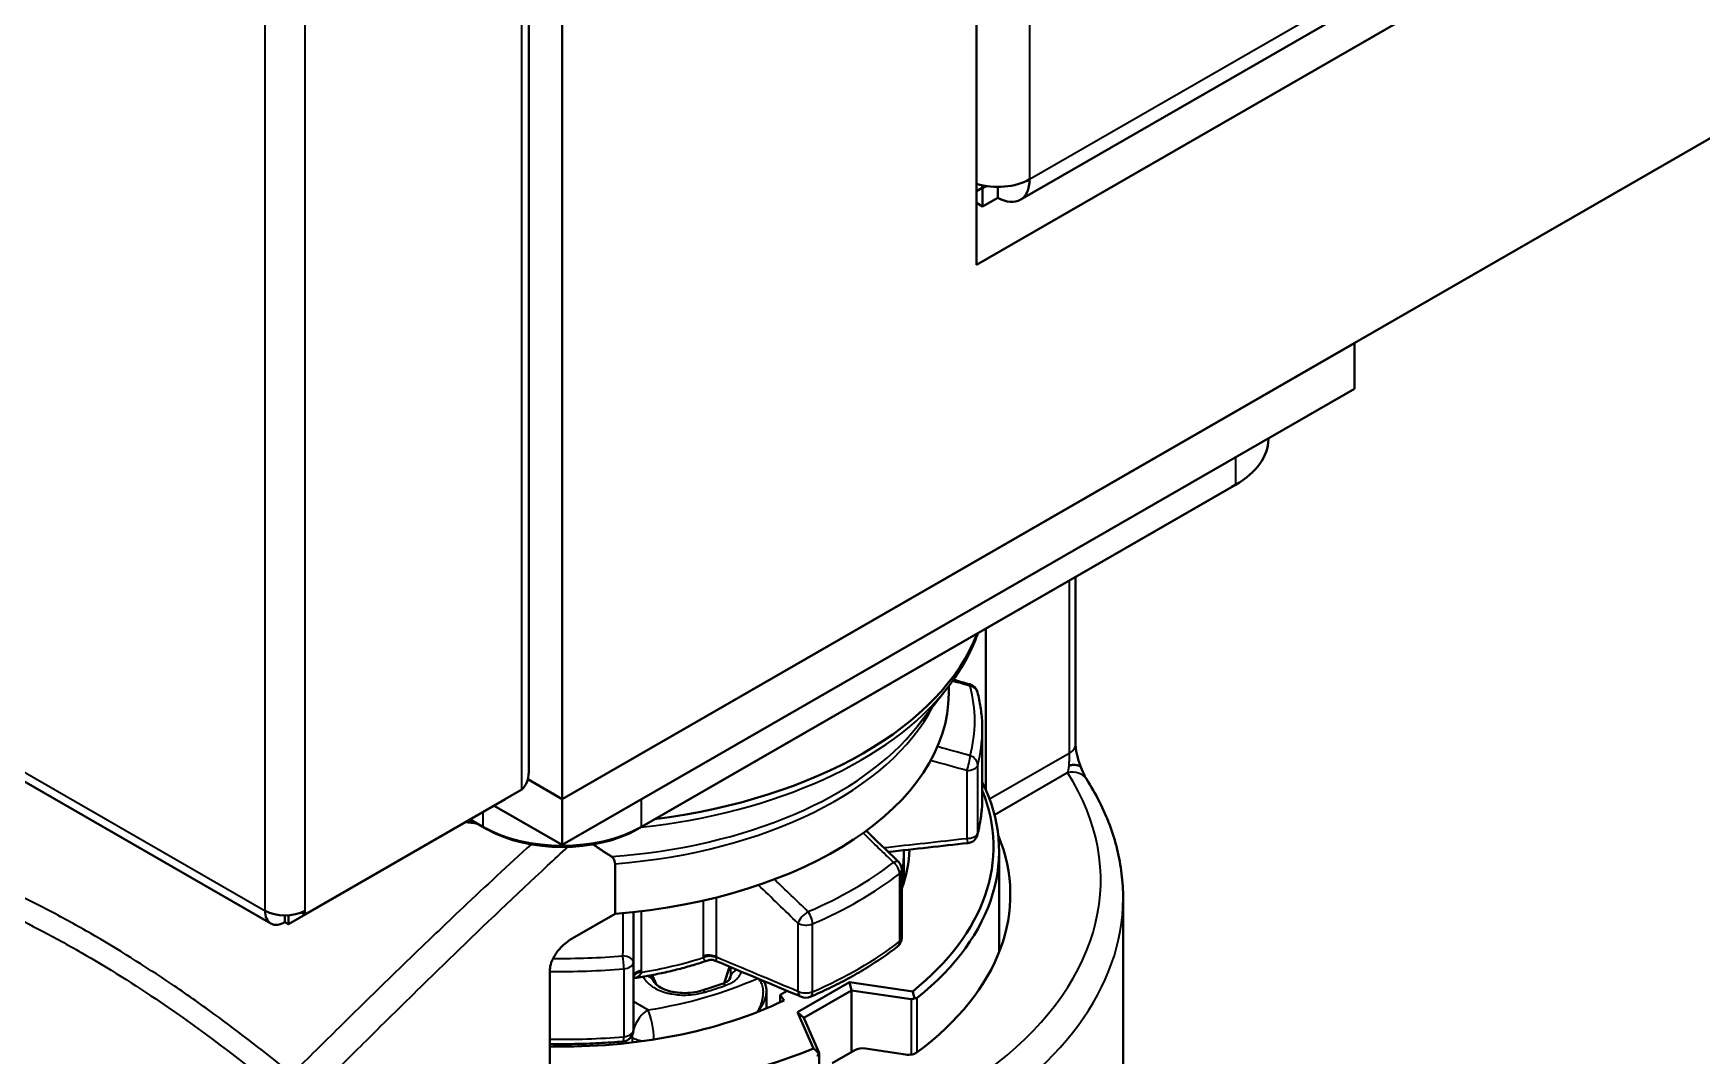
# Model space of a CAD drawing. Header units: millimetres. Extents: x 0 to 51860, y 0 to 5940.
# Drawn here: x 7660.9 to 7760.2, y 3996.5 to 4057.4 of the extents above; entities that cross this region are included whole.
import ezdxf

# ---------------------------------------------------------------- set-up
doc = ezdxf.new("R2010")
doc.units = ezdxf.units.MM
doc.header["$LTSCALE"] = 10
doc.layers.add('가시적인 것(ISO)', color=3, linetype='Continuous', lineweight=40)
doc.layers.add('가시적인 좁은 것(ISO)', color=3, linetype='Continuous', lineweight=35)

msp = doc.modelspace()

# ---------------------------------------------------------------- linework, layer by layer
at = {"layer": '가시적인 것(ISO)'}
for p, q in [((7717.027, 4043.5947), (7717.027, 4846.9)), ((7690.3784, 4013.3177), (7690.3784, 4840.6491)), ((7692.3726, 4839.5007), (7692.3726, 4011.7926)), ((7276.7049, 4233.7714), (7675.0417, 4004.3845)), ((8044.8417, 4232.3706), (7717.027, 4043.5947)), ((7719.6306, 4047.4586), (8041.1284, 4232.5969)), ((8069.4962, 4228.9636), (7692.3726, 4011.7926)), ((7717.357, 4048.1751), (7717.027, 4047.985)), ((7717.3903, 4048.1557), (7717.3569, 4048.175)), ((7717.357, 4048.3331), (7717.357, 4048.1751)), ((7717.6154, 4048.2853), (7717.3903, 4048.1557)), ((7717.3903, 4048.1557), (7717.3903, 4047.0657)), ((7717.3903, 4047.0657), (7718.2998, 4047.5894)), ((7718.2998, 4048.2339), (7718.2998, 4047.5894)), ((7717.027, 4047.2749), (7717.3903, 4047.0657)), ((7692.3726, 4011.7926), (7739.513, 4038.939)), ((7739.513, 4036.2138), (7739.513, 4038.939)), ((7692.3726, 4009.0674), (7739.513, 4036.2138)), ((7734.3946, 4033.2663), (7734.3946, 4033.2161)), ((7696.8509, 4010.0049), (7732.2062, 4030.3647)), ((7732.4419, 4030.5015), (7697.0866, 4010.1417)), ((7732.2235, 4030.3747), (7732.4601, 4030.512)), ((7722.9254, 4025.0202), (7722.9254, 4015.0514)), ((7717.578, 4012.363), (7717.578, 4021.9409)), ((7713.5069, 4016.1257), (7715.2759, 4018.386)), ((7715.3726, 4018.0861), (7715.3726, 4018.511)), ((7717.3726, 4011.8902), (7717.3726, 4015.931)), ((7690.3284, 4012.9698), (7692.3726, 4011.7926)), ((7692.3726, 4011.7926), (7690.3284, 4012.9698)), ((7676.0758, 4004.3497), (7688.9922, 4011.7878)), ((7689.9684, 4012.3543), (7677.0519, 4004.9162)), ((7688.9922, 4011.7878), (7688.9922, 4011.7922)), ((7692.3726, 4009.0674), (7692.3726, 4011.7926)), ((7688.3204, 4011.4009), (7692.3726, 4009.0674)), ((7686.8952, 4010.5802), (7687.8942, 4010.0049)), ((7687.6585, 4010.1417), (7686.8961, 4010.5807)), ((7695.5156, 4004.9655), (7695.5156, 4007.941)), ((7712.7059, 4008.6897), (7712.7059, 4006.8334)), ((7718.3726, 4002.6831), (7718.3726, 4008.6897)), ((7712.5817, 4003.5411), (7712.5817, 4007.582)), ((7725.7539, 3995.1771), (7725.7539, 4005.8794)), ((7675.8734, 4004.869), (7675.8734, 4004.4662)), ((7676.0758, 4004.8761), (7676.0758, 4004.3497)), ((7676.8311, 4005.0433), (7677.0519, 4004.9162)), ((7677.0519, 4004.9162), (7677.0519, 4005.1501)), ((7692.9736, 4003.5017), (7695.5156, 4004.9655)), ((7696.6059, 4005.0675), (7696.6059, 4002.0698)), ((7675.8734, 4004.4662), (7676.0758, 4004.3497)), ((7696.6059, 3998.0289), (7696.6059, 4002.0698)), ((7691.6431, 3991.2898), (7691.6431, 4001.6454)), ((7697.7907, 4000.9784), (7697.6394, 4001.3035)), ((7702.3351, 4001.8156), (7702.0138, 4000.8408)), ((7709.4771, 4000.8955), (7706.3807, 3999.1124)), ((7713.2295, 4000.348), (7709.4771, 4000.8955)), ((7709.4771, 4000.8955), (7709.5788, 4000.4101)), ((7704.5278, 3999.3373), (7704.5278, 4000.3586)), ((7705.7552, 4000.381), (7705.3362, 4000.1397)), ((7705.3362, 4000.1397), (7705.5826, 3999.8097)), ((7705.3362, 4000.1397), (7705.3362, 3999.6936)), ((7706.7504, 3998.7813), (7709.5788, 4000.4101)), ((7709.5788, 4000.4101), (7713.1476, 3999.8895)), ((7709.5788, 4000.4101), (7709.5788, 3996.7299)), ((7706.7504, 3998.7813), (7706.3807, 3999.1124)), ((7706.3807, 3999.1124), (7707.3314, 3996.9515)), ((7672.4244, 3998.4362), (7672.4244, 3998.4361)), ((7678.8293, 3997.938), (7678.8293, 3997.938)), ((7707.6545, 3996.7262), (7706.7504, 3998.7813)), ((7693.3558, 3997.0746), (7693.3558, 3997.2221)), ((7710.4192, 3996.9464), (7712.8077, 3996.5903)), ((7707.6647, 3993.5149), (7707.6647, 3996.6874)), ((7708.4341, 3996.0707), (7709.7807, 3996.8462))]:
    msp.add_line(p, q, dxfattribs=at)
for centre, start, end in [((7716.4431, 4017.985), 14.429824, 74.481874), ((7716.4431, 4009.8363), 276.336958, 345.570176), ((7711.915, 4007.582), 0, 45.915352), ((7711.915, 4003.5411), 307.818799, 0), ((7706.871, 4000.6364), 247.276689, 293.133537), ((7695.9392, 3998.0289), 274.877161, 0)]:
    msp.add_arc(centre, 0.6667, start, end, dxfattribs=at)
for centre, major_axis, ratio, start_param, end_param in [((7718.2998, 4049.7695), (-2.6667, 0), 0.5758617, 1.0732201, 2.3561945), ((7718.2998, 4049.7695), (1.3308, -2.3109), 0.5780931, 5.4997209, 7.0705172), ((7727.7279, 4033.2161), (6.6667, 0), 0.5758617, 5.4977871, 6.2831853), ((7727.7279, 4032.9436), (6.3333, 0), 0.5758617, 5.4977871, 5.5016397), ((7692.3726, 4024.8125), (25.3011, 0), 0.5758617, 4.9313106, 6.0642637), ((7692.3726, 4018.0861), (23, 0), 0.5758617, 4.8494706, 6.2831853), ((7716.4431, 4017.9849), (0.1784, 0.6424), 0.1851952, 6.283185, 6.2834164), ((7721.592, 4015.0514), (1.3334, 0), 0.5758617, 6.2831634, 6.2831853), ((7692.3734, 4008.9624), (25.6658, 0), 0.5758617, 0.3848845, 0.3848968), ((7692.3635, 4008.6876), (-26.0098, 0), 0.5758617, 3.5368208, 3.5368253), ((7692.3726, 4008.6897), (26, 0), 0.5758617, 5.6610021, 6.5614321), ((7692.3726, 4008.9622), (25.6667, 0), 0.5758617, 5.6610021, 6.5116027), ((7692.3726, 4024.6264), (25.3333, 0), 0.5758617, 4.483164, 4.5119999), ((7692.3726, 4024.6264), (-25.2672, 0), 0.5758617, 1.3431996, 1.3664427), ((7692.3726, 4012.8564), (-6.6667, 0), 0.5758617, 0.7853982, 2.3561945), ((7692.3726, 4012.5838), (6.3333, 0), 0.5758617, 3.9269908, 5.4977871), ((7692.3726, 4006.0954), (26.6667, 0), 0.5758617, 5.6271074, 6.5158801), ((7716.4431, 4009.8363), (0.0736, -0.6626), 0.077522, 6.2830011, 6.2831822), ((7692.3726, 4008.9622), (20.6667, 0), 0.5758617, 6.0723677, 6.2685332), ((7675.8734, 4005.8288), (-1.6667, 0), 0.5758617, 0.7853982, 2.3561945), ((7675.8734, 4005.8288), (-0.8317, -1.4443), 0.5780931, 5.4958534, 7.0666498), ((7697.1862, 4000.6972), (0.6045, 0.2812), 0.7896899, 6.2831335, 6.2831927), ((7704.1164, 4000.715), (0.2934, 0.1581), 0.6053913, 6.283035, 6.2832513), ((7700.8731, 3999.759), (-0.1901, 0.639), 0.3752305, 0.0000018, 0.0000214), ((7702.1198, 4000.1658), (-0.2238, 0.628), 0.4302637, 6.2831196, 6.2831964), ((7713.2295, 4000.348), (-0.0959, -0.4561), 0.6999485, 0.0436754, 0.6402189), ((7578.5691, 3958.4654), (103.0712, 97.6079), 0.9675863, 5.8103262, 5.8133737), ((7692.3726, 4008.9622), (-20.6667, 0), 0.5758617, 1.5354935, 2.2642476), ((7692.3726, 4008.9622), (-25.6667, 0), 0.5758617, 1.5423728, 2.1929795), ((7718.1891, 4038.8925), (99.9036, -100.9885), 0.2652309, 4.8691711, 4.8722166), ((7710.2521, 3996.5747), (0.6667, 0), 0.5758617, 1.3175267, 2.3561945), ((7707.3314, 3996.9515), (0.3273, -0.283), 0.2225695, 6.1248852, 6.7214287), ((7712.9747, 3996.962), (0.6667, 0), 0.5758617, 4.4591194, 5.6271074)]:
    msp.add_ellipse(centre, major_axis=major_axis, ratio=ratio, start_param=start_param, end_param=end_param, dxfattribs=at)
for points, knots in [([(7715.2759, 4018.386), (7715.5524, 4018.7393), (7715.8073, 4019.1009), (7716.2715, 4019.839), (7716.4807, 4020.2156), (7716.8367, 4020.9522), (7716.9869, 4021.3112), (7717.1157, 4021.6747)], [1.93276793, 1.93276793, 1.93276793, 1.93276793, 2.00877246, 2.00877246, 2.08477698, 2.08477698, 2.15492526, 2.15492526, 2.15492526, 2.15492526]), ([(7717.3726, 4015.931), (7717.3726, 4016.0798), (7717.3688, 4016.2286), (7717.3536, 4016.526), (7717.3422, 4016.6745), (7717.3118, 4016.9713), (7717.2928, 4017.1196), (7717.2474, 4017.4154), (7717.2209, 4017.5631), (7717.1604, 4017.8577), (7717.1264, 4018.0046), (7717.0887, 4018.1511)], [2.35619449, 2.35619449, 2.35619449, 2.35619449, 2.38561556, 2.38561556, 2.41503662, 2.41503662, 2.44445769, 2.44445769, 2.47387875, 2.47387875, 2.50329982, 2.50329982, 2.50329982, 2.50329982]), ([(7722.9254, 4015.0514), (7722.9254, 4015.0028), (7722.9279, 4014.9436), (7722.9399, 4014.8067), (7722.9503, 4014.7261), (7722.9808, 4014.5456), (7723.0026, 4014.4424), (7723.0574, 4014.2235), (7723.0922, 4014.1055), (7723.1675, 4013.88), (7723.2088, 4013.7705), (7723.2509, 4013.6695)], [0, 0, 0, 0, 0.03646256, 0.03646256, 0.07725819, 0.07725819, 0.12494206, 0.12494206, 0.17925362, 0.17925362, 0.23372728, 0.23372728, 0.23372728, 0.23372728]), ([(7722.5242, 4013.7983), (7722.6042, 4013.8115), (7722.6748, 4013.8192), (7722.7365, 4013.8231), (7722.7472, 4013.8238), (7722.7577, 4013.8244), (7722.7678, 4013.8248), (7722.8178, 4013.8271), (7722.873, 4013.8268), (7722.9205, 4013.8235), (7722.9385, 4013.8222), (7722.9559, 4013.8205), (7722.9728, 4013.8184), (7723.0092, 4013.8137), (7723.0393, 4013.8079), (7723.0696, 4013.7996), (7723.0708, 4013.7992), (7723.072, 4013.7989), (7723.0732, 4013.7986), (7723.0927, 4013.7931), (7723.1112, 4013.7866), (7723.1285, 4013.7792), (7723.149, 4013.7704), (7723.1632, 4013.7627), (7723.1786, 4013.7525), (7723.18, 4013.7516), (7723.1814, 4013.7506), (7723.1828, 4013.7497), (7723.1996, 4013.7381), (7723.2145, 4013.7248), (7723.2268, 4013.7096), (7723.2343, 4013.7003), (7723.239, 4013.6932), (7723.2439, 4013.6841), (7723.2449, 4013.6822), (7723.2459, 4013.6804), (7723.2468, 4013.6785), (7723.2492, 4013.6736), (7723.2514, 4013.6685), (7723.2533, 4013.6632)], [-0.0040184, -0.0040184, -0.0040184, -0.0040184, 0.3831999, 0.3831999, 0.3831999, 0.4502904, 0.4502904, 0.4502904, 0.7797858, 0.7797858, 0.7797858, 0.9045991, 0.9045991, 0.9045991, 1.1738041, 1.1738041, 1.1738041, 1.1845479, 1.1845479, 1.1845479, 1.3589078, 1.3589078, 1.3589078, 1.5651383, 1.5651383, 1.5651383, 1.5839787, 1.5839787, 1.5839787, 1.8132166, 1.8132166, 1.8132166, 1.9536562, 1.9536562, 1.9536562, 1.9817762, 1.9817762, 1.9817762, 2.0552138, 2.0552138, 2.0552138, 2.0552138]), ([(7690.3735, 4013.3173), (7690.3752, 4013.1529), (7690.3448, 4012.9886), (7690.2797, 4012.8311), (7690.2096, 4012.6613), (7690.1029, 4012.4998), (7689.9684, 4012.3543)], [0.78539816, 0.78539816, 0.78539816, 0.78539816, 1.16317827, 1.16317827, 1.16317827, 1.57079633, 1.57079633, 1.57079633, 1.57079633]), ([(7723.2533, 4013.6632), (7723.3042, 4013.5244), (7723.358, 4013.3961), (7723.4596, 4013.1789), (7723.5094, 4013.0867), (7723.5541, 4013.0132), (7723.5601, 4013.0036), (7723.5657, 4012.9948)], [0, 0, 0, 0, 0.07303006, 0.07303006, 0.14651886, 0.14651886, 0.15868962, 0.15868962, 0.15868962, 0.15868962]), ([(7723.5657, 4012.9948), (7723.8504, 4012.5491), (7724.1091, 4012.0956), (7724.5722, 4011.175), (7724.7767, 4010.7079), (7725.1291, 4009.7627), (7725.277, 4009.2846), (7725.5146, 4008.3207), (7725.6042, 4007.8349), (7725.7239, 4006.8592), (7725.7539, 4006.3693), (7725.7539, 4005.8794)], [3.57450387, 3.57450387, 3.57450387, 3.57450387, 3.64500126, 3.64500126, 3.71549865, 3.71549865, 3.78599604, 3.78599604, 3.85649343, 3.85649343, 3.92699082, 3.92699082, 3.92699082, 3.92699082]), ([(7717.0887, 4009.6701), (7717.1264, 4009.8166), (7717.1604, 4009.9635), (7717.2209, 4010.2581), (7717.2474, 4010.4058), (7717.2928, 4010.7017), (7717.3118, 4010.8499), (7717.3422, 4011.1467), (7717.3536, 4011.2953), (7717.3688, 4011.5926), (7717.3726, 4011.7414), (7717.3726, 4011.8902)], [2.20908916, 2.20908916, 2.20908916, 2.20908916, 2.23851023, 2.23851023, 2.26793129, 2.26793129, 2.29735236, 2.29735236, 2.32677342, 2.32677342, 2.35619449, 2.35619449, 2.35619449, 2.35619449]), ([(7695.5156, 4007.941), (7695.5156, 4008.0558), (7695.4824, 4008.169), (7695.401, 4008.292), (7695.3559, 4008.3357), (7695.3043, 4008.3686)], [-0.75651475, -0.75651475, -0.75651475, -0.75651475, -0.69332259, -0.69332259, -0.64962716, -0.64962716, -0.64962716, -0.64962716]), ([(7692.9736, 4003.5017), (7692.7876, 4003.3946), (7692.5668, 4003.2295), (7692.2462, 4002.9194), (7692.0837, 4002.7285), (7691.8704, 4002.4032), (7691.7745, 4002.2174), (7691.6734, 4001.9235), (7691.6431, 4001.7658), (7691.6431, 4001.6454)], [1.10510453, 1.10510453, 1.10510453, 1.10510453, 1.22347971, 1.22347971, 1.32052392, 1.32052392, 1.39909544, 1.39909544, 1.46536907, 1.46536907, 1.46536907, 1.46536907]), ([(7707.1329, 4000.0234), (7707.5253, 4000.191), (7707.9094, 4000.3654), (7708.66, 4000.7274), (7709.0264, 4000.9149), (7709.7402, 4001.3025), (7710.0877, 4001.5025), (7710.7624, 4001.9146), (7711.0897, 4002.1267), (7711.7229, 4002.5622), (7712.0289, 4002.7856), (7712.3238, 4003.0145)], [1.423691, 1.423691, 1.423691, 1.423691, 1.48253313, 1.48253313, 1.54137526, 1.54137526, 1.60021739, 1.60021739, 1.65905952, 1.65905952, 1.71790165, 1.71790165, 1.71790165, 1.71790165]), ([(7696.6059, 4001.1297), (7696.8951, 4001.1727), (7697.1824, 4001.22), (7697.7778, 4001.328), (7698.0855, 4001.3894), (7698.6946, 4001.5225), (7698.996, 4001.5941), (7699.5916, 4001.7472), (7699.8857, 4001.8288), (7700.4658, 4002.0016), (7700.7518, 4002.0929), (7701.0332, 4002.1889)], [1.03769028, 1.03769028, 1.03769028, 1.03769028, 1.09046457, 1.09046457, 1.14793092, 1.14793092, 1.20539726, 1.20539726, 1.26286361, 1.26286361, 1.32032995, 1.32032995, 1.32032995, 1.32032995]), ([(7701.4835, 4002.1736), (7701.4188, 4002.2008), (7701.3472, 4002.2176), (7701.2036, 4002.2261), (7701.1299, 4002.2177), (7701.0518, 4002.195), (7701.0425, 4002.1921), (7701.0333, 4002.1889)], [0, 0, 0, 0, 0.034407166, 0.034407166, 0.068884621, 0.068884621, 0.073593933, 0.073593933, 0.073593933, 0.073593933]), ([(7697.7907, 4000.9784), (7697.826, 4000.9024), (7697.9023, 4000.7991), (7698.1427, 4000.6133), (7698.2896, 4000.529), (7698.6081, 4000.4013), (7698.7758, 4000.3519), (7699.133, 4000.2809), (7699.3271, 4000.259), (7699.7228, 4000.2461), (7699.9291, 4000.2562), (7700.3205, 4000.3063), (7700.51, 4000.3465), (7700.683, 4000.398)], [0, 0, 0, 0, 0.12571969, 0.12571969, 0.22683547, 0.22683547, 0.31231679, 0.31231679, 0.39964566, 0.39964566, 0.49073424, 0.49073424, 0.5811454, 0.5811454, 0.5811454, 0.5811454]), ([(7701.896, 4000.7938), (7702.0047, 4000.8326), (7702.1011, 4000.8791), (7702.2433, 4000.9678), (7702.2938, 4001.0113), (7702.3523, 4001.0751), (7702.3644, 4001.0972), (7702.3703, 4001.1103), (7702.371, 4001.1124), (7702.3715, 4001.1139)], [0, 0, 0, 0, 0.06195668, 0.06195668, 0.1195836, 0.1195836, 0.17266686, 0.17266686, 0.18597232, 0.18597232, 0.18597232, 0.18597232]), ([(7704.4098, 4000.8731), (7704.4577, 4000.7843), (7704.49, 4000.6859), (7704.5217, 4000.5111), (7704.5278, 4000.435), (7704.5278, 4000.3586)], [0, 0, 0, 0, 0.049996123, 0.049996123, 0.086512011, 0.086512011, 0.086512011, 0.086512011]), ([(7701.896, 4000.7938), (7701.817, 4000.7657), (7701.7377, 4000.7379), (7701.5782, 4000.683), (7701.498, 4000.6559), (7701.337, 4000.6024), (7701.2561, 4000.576), (7701.0936, 4000.5239), (7701.012, 4000.4982), (7700.848, 4000.4476), (7700.7657, 4000.4226), (7700.683, 4000.398)], [4.94356028, 4.94356028, 4.94356028, 4.94356028, 4.959038307, 4.959038307, 4.974516335, 4.974516335, 4.989994363, 4.989994363, 5.005472391, 5.005472391, 5.020950418, 5.020950418, 5.020950418, 5.020950418]), ([(7713.3433, 3999.9422), (7713.3621, 3999.937), (7713.3809, 3999.9338), (7713.4184, 3999.9324), (7713.437, 3999.9345), (7713.4712, 3999.9447), (7713.4869, 3999.9528), (7713.5004, 3999.9637)], [-0.123154452, -0.123154452, -0.123154452, -0.123154452, -0.113327898, -0.113327898, -0.10289833, -0.10289833, -0.092468761, -0.092468761, -0.092468761, -0.092468761]), ([(7691.6431, 3997.2171), (7691.6439, 3997.2171), (7691.6447, 3997.2171), (7692.1301, 3997.2088), (7692.6151, 3997.2088), (7693.5843, 3997.2253), (7694.0685, 3997.2417), (7695.0344, 3997.2909), (7695.5162, 3997.3237), (7695.9959, 3997.3646)], [0.75588264, 0.75588264, 0.75588264, 0.75588264, 0.7559771, 0.7559771, 0.81481923, 0.81481923, 0.87366136, 0.87366136, 0.93250349, 0.93250349, 0.93250349, 0.93250349]), ([(7707.6447, 3996.6605), (7707.6379, 3996.6406), (7707.6291, 3996.6216), (7707.6069, 3996.5858), (7707.5933, 3996.5693), (7707.562, 3996.5418), (7707.5445, 3996.5308), (7707.5256, 3996.523)], [0.243605386, 0.243605386, 0.243605386, 0.243605386, 0.25343194, 0.25343194, 0.263861508, 0.263861508, 0.274291077, 0.274291077, 0.274291077, 0.274291077])]:
    msp.add_open_spline(points, degree=3, knots=knots, dxfattribs=at)
for points in [[(7715.6555, 4018.8954), (7715.9775, 4018.8061), (7716.2995, 4018.7167), (7716.6214, 4018.6273)], [(7688.9922, 4011.7878), (7688.9939, 4011.7902), (7688.9955, 4011.7925), (7688.9971, 4011.7949)], [(7710.468, 4009.9106), (7711.1051, 4009.2943), (7711.742, 4008.6776), (7712.3788, 4008.0608)], [(7716.5167, 4009.1737), (7714.9353, 4008.998), (7713.3539, 4008.8227), (7711.7724, 4008.6481)], [(7711.4782, 4008.6156), (7711.478, 4008.6156), (7711.4778, 4008.6156), (7711.4776, 4008.6156)], [(7712.7059, 4008.6897), (7712.7059, 4008.7102), (7712.7058, 4008.7307), (7712.7056, 4008.7512)], [(7683.0921, 4002.1023), (7683.0921, 4002.1023), (7683.0921, 4002.1023), (7683.0921, 4002.1023)], [(7701.0332, 4002.1889), (7701.0332, 4002.1889), (7701.0333, 4002.1889), (7701.0333, 4002.1889)], [(7706.6135, 4000.0215), (7704.9037, 4000.7375), (7703.1938, 4001.4544), (7701.4835, 4002.1736)], [(7704.3553, 4000.9678), (7704.374, 4000.9376), (7704.3921, 4000.906), (7704.4098, 4000.8732)], [(7704.5278, 4000.3586), (7704.5278, 4000.3586), (7704.5278, 4000.3586), (7704.5278, 4000.3586)]]:
    msp.add_open_spline(points, degree=3, dxfattribs=at)
msp.add_rational_spline([(7695.3043, 4008.3686), (7694.7769, 4008.7046), (7694.2277, 4009.0967)], [1.05610756276, 1.04462213407, 1.03219206026], degree=2, dxfattribs=at)
at = {"layer": '가시적인 좁은 것(ISO)'}
for p, q in [((7720.1854, 4848.7188), (7720.1854, 4048.6837)), ((7674.6949, 4005.1501), (7674.6949, 4845.5886)), ((7677.0519, 4845.5886), (7677.0519, 4005.1501)), ((7689.9684, 4012.3543), (7689.9684, 4840.8852)), ((7276.3581, 4234.5371), (7674.6949, 4005.1501)), ((7720.1854, 4048.6837), (8041.6833, 4233.822)), ((7732.4419, 4032.1419), (7732.4419, 4030.5015)), ((7732.4419, 4030.5015), (7732.2062, 4030.3647)), ((7722.5348, 4024.7953), (7722.5348, 4014.5085)), ((7717.1025, 4009.78), (7717.1025, 4013.8209)), ((7722.5348, 4014.5085), (7717.8099, 4011.7876)), ((7716.4431, 4013.4932), (7716.4431, 4009.4524)), ((7718.0967, 4010.8648), (7722.442, 4013.3671)), ((7697.0866, 4010.1417), (7697.0866, 4011.7821)), ((7687.6585, 4011.0197), (7687.6585, 4010.1417)), ((7687.8942, 4010.0049), (7687.6585, 4010.1417)), ((7696.8509, 4010.0049), (7697.0866, 4010.1417)), ((7712.4504, 4007.3532), (7712.4504, 4003.3124)), ((7687.6551, 4006.4524), (7687.6551, 4006.452)), ((7701.5529, 4002.3979), (7701.5529, 4005.9421)), ((7697.0901, 4001.5872), (7697.0901, 4005.1228)), ((7700.7571, 4005.7527), (7700.7571, 4002.4619)), ((7695.9714, 4003.853), (7695.9731, 4003.8494)), ((7706.3996, 4004.4058), (7706.3996, 4000.365)), ((7707.2682, 4000.3281), (7707.2682, 4004.369)), ((7683.988, 4002.9665), (7683.988, 4002.9665)), ((7696.0369, 4001.69), (7696.0369, 3997.6491)), ((7698.0263, 4000.7033), (7697.7383, 4001.3223)), ((7702.0431, 4000.8542), (7702.357, 4001.8064)), ((7702.3861, 4001.7942), (7702.3922, 4001.2528)), ((7713.1476, 3999.8895), (7713.1476, 3996.5912)), ((7713.5004, 3996.7259), (7713.5004, 3999.9637)), ((7697.4752, 3999.2404), (7696.6059, 3999.741)), ((7693.5511, 3997.0805), (7693.5511, 3997.2271)), ((7696.4793, 3997.638), (7696.5324, 3997.6074)), ((7696.5324, 3997.6074), (7696.5324, 3997.3047))]:
    msp.add_line(p, q, dxfattribs=at)
for centre, major_axis, ratio, start_param, end_param in [((7084.7302, 2887.4417), (2061.4843, -274.3413), 0.5950854, 1.3392743, 1.3398126), ((7692.3726, 4024.3302), (-25.122, 0), 0.5758617, 1.7578026, 2.7181661), ((7716.4431, 4017.985), (0.1784, 0.6424), 0.1851952, 5.7425974, 6.2831863), ((7716.4431, 4017.985), (0.6456, 0.1661), 0.8087172, 0, 1.034896), ((7692.3726, 4016.4465), (24.5498, 0), 0.5758617, 6.13608, 6.4302906), ((7692.3726, 4021.0616), (23, 0), 0.5758617, 4.8494706, 5.9950821), ((7692.3726, 4021.6108), (23.1816, 0), 0.5758617, 4.8391975, 5.8597588), ((7692.3726, 4015.931), (25, 0), 0.5758617, 6.13608, 6.2831853), ((7059.6609, 2024.7133), (-2032.4925, -740.0297), 0.9506345, 4.0687419, 4.0696957), ((7721.592, 4015.0514), (1.3333, 0), 0.5758617, 5.4977871, 6.2831634), ((6925.226, 2110.0853), (2458.9651, 0), 0.8175471, 1.2431998, 1.2441203), ((7716.4431, 4013.8771), (0.1784, 0.6424), 0.1851952, 4.1241847, 5.6473639), ((7716.4431, 4013.8771), (0.6667, 0), 0.5758617, 4.7123891, 6.13608), ((7716.4431, 4013.8771), (0.6456, -0.1661), 0.8087172, 0.2051641, 1.4452243), ((7692.2406, 4006.9695), (32.18, 0), 0.5758617, 4.6730736, 6.6356723), ((7722.442, 4012.277), (1.1237, 0.7178), 0.7672819, 0, 1.1150799), ((7692.3726, 4011.8902), (25, 0), 0.5758617, 6.13608, 6.2831853), ((7745.0907, 3019.8218), (1298.255, -1624.6179), 0.3074511, 1.9618057, 1.9631049), ((7019.4568, 8200.5049), (-5173.5387, 0), 0.8175471, 1.7049657, 1.7059286), ((7716.4431, 4009.8363), (0.6667, 0), 0.5758617, 4.712389, 6.13608), ((7716.4431, 4009.8363), (0.0736, -0.6626), 0.077522, 5.3217484, 6.2830007), ((7716.4431, 4009.8363), (0.6456, -0.1661), 0.8087172, 0, 0.2051641), ((7692.3726, 4018.4855), (17.2859, 0), 0.5758617, 4.5748555, 4.5749058), ((7692.3726, 4018.5003), (-17.1777, 0), 0.5758617, 1.4369923, 1.437043), ((7692.3726, 4016.4465), (-24.5498, 0), 0.5758617, 2.2090892, 2.5032998), ((7711.915, 4007.582), (0.4638, 0.4789), 0.3621878, 0, 0.8541798), ((7711.915, 4007.582), (-0.4088, 0.5266), 0.6565836, 3.8436954, 5.0837555), ((7692.3726, 4008.6897), (20.3333, 0), 0.5758617, 6.1725907, 6.2831853), ((6742.6371, 2402.1739), (-613.3402, 2074.2429), 0.7857002, 5.3363044, 5.337679), ((7692.3726, 4015.931), (25, 0), 0.5758617, 5.3506818, 5.6448925), ((7711.915, 4007.582), (0.6667, 0), 0.5758617, 5.6448925, 6.2831853), ((7692.2406, 4005.8794), (33.5133, 0), 0.5758617, 4.6730736, 6.2831853), ((7146.9246, 2423.1781), (1227.1028, -2130.8985), 0.5780931, 2.0305317, 2.0319564), ((8374.5713, 2844.5075), (412.4027, -2038.3583), 0.2643861, 4.0542474, 4.0557609), ((7706.871, 4004.6773), (-0.4638, -0.4789), 0.3621878, 4.0910061, 5.6141852), ((7706.871, 4004.6773), (-0.2619, 0.6131), 0.4871152, 3.9923948, 5.2324549), ((7695.6097, 4004.0854), (0.6044, 0.2812), 0.7896899, 0.6164666, 0.6217645), ((7706.871, 4004.6773), (0.6667, 0), 0.5758617, 3.9269909, 5.3506818), ((7692.3726, 4011.8902), (-25, 0), 0.5758617, 2.2090892, 2.5032998), ((7711.915, 4003.5411), (0.4088, -0.5266), 0.6565836, 0, 0.7021027), ((7711.915, 4003.5411), (0.6667, 0), 0.5758617, 5.6448925, 6.2831853), ((7683.6581, 4002.0234), (0.6627, -0.0727), 0.6123388, 1.9983298, 1.9984005), ((7683.6636, 4002.1265), (0.6666, 0), 0.5758617, 1.8144038, 1.8144677), ((7692.3726, 4016.4465), (-24.5498, 0), 0.5758617, 1.5486331, 1.7179017), ((7695.9392, 4002.0698), (0.6667, 0), 0.5889212, 0.0000012, 1.5231795), ((7695.9392, 4002.0698), (-0.0567, 0.6643), 0.1198322, 4.0936095, 5.3336696), ((7695.9392, 4002.0698), (0.6667, 0), 0.5758617, 4.8594943, 6.2831849), ((7692.3726, 4011.0273), (-17.2333, 0), 0.5758617, 1.8477249, 2.0792659), ((7701.0815, 4002.1265), (0.6667, 0), 0.5758617, 1.432155, 2.0789119), ((7701.9353, 4002.8399), (-0.9692, -0.938), 0.7141412, 5.678362, 5.7735886), ((7701.087, 4002.0234), (0.6627, 0.0727), 0.6123427, 0.7318386, 2.0142584), ((7701.0815, 4002.1265), (0.6667, 0), 0.5758617, 0.7853982, 1.432155), ((7702.1404, 4002.4649), (-0.565, -0.238), 0.7168071, 5.8949514, 6.0019529), ((7213.2403, 8478.1017), (-2583.4211, 4486.1832), 0.5780931, 2.4919241, 2.4932602), ((7692.3726, 4015.931), (25, 0), 0.5758617, 4.6832073, 4.8594943), ((7697.2665, 4001.1121), (-0.6623, 0.0759), 0.5509814, 5.0536334, 6.2498097), ((7697.2726, 4001.2179), (-0.6667, 0), 0.5758617, 5.6364285, 6.2831853), ((7697.2726, 4001.2179), (0.6667, 0), 0.5758617, 1.8480789, 2.4948358), ((7695.7927, 4001.3747), (1.2094, 0.5971), 0.7863919, 5.8177407, 5.9129673), ((7697.1862, 4000.6972), (0.6044, 0.2812), 0.7896899, 0, 0.9687747), ((7692.3726, 4009.7798), (-19, 0), 0.5758617, 1.8426954, 2.2285994), ((7722.0139, 4511.4857), (-147.7511, -738.5111), 0.1445144, 0.8369765, 0.837375), ((7703.0391, 4001.1234), (-0.6666, -0.0076), 0.8175296, 5.0933744, 6.0295316), ((7704.0156, 4000.0021), (0.3741, -1.3339), 0.3677087, 2.2478351, 2.4157088), ((7704.1164, 4000.715), (0.2934, 0.1581), 0.6053913, 0.000064, 1.102152), ((7700.8731, 3999.759), (-0.1901, 0.639), 0.3752305, 5.6128409, 6.2831853), ((7692.3726, 4009.7798), (18.5209, 0), 0.5758617, 5.1892257, 5.2666158), ((7702.1198, 4000.1658), (-0.2238, 0.628), 0.4302637, 5.5913777, 6.2831086), ((7706.871, 4000.6364), (0.6667, 0), 0.5758617, 3.9269908, 5.3506818), ((7706.871, 4000.6364), (-0.2575, -0.6149), 0.650353, 5.4183058, 6.2831853), ((7706.871, 4000.6364), (0.2619, -0.6131), 0.4871152, 0, 0.8508021), ((7697.4752, 3998.1503), (0.6654, 1.1554), 0.5780931, 0.7834645, 1.9568431), ((7697.4752, 3998.1503), (-0.2114, 1.3165), 0.2195615, 4.1467744, 5.6517983), ((7695.9392, 3998.0289), (0.6667, 0), 0.5758617, 4.8594943, 6.2831853), ((7692.3726, 4011.8902), (-25, 0), 0.5758617, 1.5416146, 1.7179017), ((7695.9392, 3998.0289), (0.0567, -0.6643), 0.1198322, 0, 0.9520168), ((7697.4752, 3998.1503), (0.6654, 1.1554), 0.5780931, 2.2381368, 2.3542608), ((7697.4752, 3998.1503), (-1.3333, 0), 0.5758617, 0.7853982, 1.3892312)]:
    msp.add_ellipse(centre, major_axis=major_axis, ratio=ratio, start_param=start_param, end_param=end_param, dxfattribs=at)
for points, knots in [([(7722.5242, 4013.7983), (7722.5211, 4013.7739), (7722.5179, 4013.7498), (7722.5146, 4013.726), (7722.5099, 4013.6933), (7722.505, 4013.6612), (7722.4996, 4013.6297), (7722.4955, 4013.6057), (7722.4913, 4013.582), (7722.4868, 4013.5587), (7722.4845, 4013.5468), (7722.4821, 4013.5351), (7722.4797, 4013.5235), (7722.4684, 4013.4685), (7722.4559, 4013.4166), (7722.4427, 4013.3693), (7722.4424, 4013.3685), (7722.4422, 4013.3678), (7722.442, 4013.3671)], [19.7151005, 19.7151005, 19.7151005, 19.7151005, 19.9992613, 19.9992613, 19.9992613, 20.3909381, 20.3909381, 20.3909381, 20.6900675, 20.6900675, 20.6900675, 20.8426695, 20.8426695, 20.8426695, 21.5654684, 21.5654684, 21.5654684, 21.5766254, 21.5766254, 21.5766254, 21.5766254]), ([(7722.5304, 4013.9615), (7722.5304, 4013.96), (7722.5303, 4013.9585), (7722.5294, 4013.9233), (7722.5282, 4013.8896), (7722.526, 4013.8367), (7722.5251, 4013.8174), (7722.5242, 4013.7983)], [4.3272065, 4.3272065, 4.3272065, 4.3272065, 4.34481699, 4.34481699, 4.74297014, 4.74297014, 4.97355276, 4.97355276, 4.97355276, 4.97355276]), ([(7722.5348, 4014.5085), (7722.5348, 4014.4852), (7722.5348, 4014.4603), (7722.5348, 4014.4341), (7722.5348, 4014.4212), (7722.5348, 4014.408), (7722.5348, 4014.3945), (7722.5348, 4014.39), (7722.5348, 4014.3854), (7722.5348, 4014.3808), (7722.5348, 4014.3711), (7722.5348, 4014.3614), (7722.5348, 4014.3515), (7722.5347, 4014.3057), (7722.5346, 4014.2578), (7722.5343, 4014.2079), (7722.5341, 4014.1861), (7722.5339, 4014.1639), (7722.5337, 4014.1415), (7722.5334, 4014.1138), (7722.533, 4014.0859), (7722.5325, 4014.0578), (7722.532, 4014.0258), (7722.5313, 4013.9937), (7722.5304, 4013.9615)], [4.9735528, 4.9735528, 4.9735528, 4.9735528, 5.357519, 5.357519, 5.357519, 5.5462099, 5.5462099, 5.5462099, 5.6098384, 5.6098384, 5.6098384, 5.7425785, 5.7425785, 5.7425785, 6.3586695, 6.3586695, 6.3586695, 6.6278955, 6.6278955, 6.6278955, 6.9607067, 6.9607067, 6.9607067, 7.3411253, 7.3411253, 7.3411253, 7.3411253]), ([(7664.324, 4003.787), (7663.5224, 4004.2486), (7662.718, 4004.6917), (7660.6458, 4005.7822), (7659.3746, 4006.4023), (7656.4946, 4007.7052), (7654.8845, 4008.3611), (7652.8404, 4009.12), (7652.4065, 4009.2767), (7651.9724, 4009.4293), (7651.972, 4009.4295), (7651.9717, 4009.4296)], [35.7815344, 35.7815344, 35.7815344, 35.7815344, 40.8188268, 40.8188268, 48.7208057, 48.7208057, 58.6796277, 58.6796277, 61.3639719, 61.3639719, 61.3662363, 61.3662363, 61.3662363, 61.3662363]), ([(7690.5205, 4009.0961), (7689.1611, 4007.8614), (7687.8114, 4006.6057), (7686.4703, 4005.3369), (7685.9327, 4004.8283), (7685.397, 4004.3172), (7684.8618, 4003.805), (7683.6915, 4002.6851), (7682.5259, 4001.5569), (7681.3635, 4000.4231), (7680.7824, 3999.8562), (7680.2021, 3999.2879), (7679.6224, 3998.7184), (7678.695, 3997.8072), (7677.7694, 3996.8929), (7676.8453, 3995.9763), (7676.6602, 3995.7928), (7676.4752, 3995.6092), (7676.2902, 3995.4255)], [10.9079997, 10.9079997, 10.9079997, 10.9079997, 19.7838669, 19.7838669, 19.7838669, 23.3418603, 23.3418603, 23.3418603, 31.1224804, 31.1224804, 31.1224804, 35.0127905, 35.0127905, 35.0127905, 41.2372866, 41.2372866, 41.2372866, 42.4837321, 42.4837321, 42.4837321, 42.4837321]), ([(7677.4162, 3994.1354), (7677.6, 3994.3193), (7677.7839, 3994.5032), (7678.8863, 3995.6049), (7679.8057, 3996.5204), (7681.3015, 3998.0034), (7681.8772, 3998.5726), (7683.606, 4000.2759), (7684.7606, 4001.4059), (7687.77, 4004.3223), (7689.6313, 4006.0989), (7691.9073, 4008.2041), (7692.3103, 4008.5743), (7692.7139, 4008.942)], [6.5126943, 6.5126943, 6.5126943, 6.5126943, 7.7591398, 7.7591398, 13.9836359, 13.9836359, 17.873946, 17.873946, 25.6545661, 25.6545661, 38.1035583, 38.1035583, 40.7772092, 40.7772092, 40.7772092, 40.7772092]), ([(7651.5082, 4008.2102), (7653.5407, 4007.5075), (7655.573, 4006.7137), (7657.594, 4005.8076), (7658.8568, 4005.2413), (7660.1152, 4004.6313), (7661.3665, 4003.9751), (7662.1654, 4003.5561), (7662.9614, 4003.1183), (7663.7542, 4002.6617), (7665.3397, 4001.7486), (7666.9142, 4000.7583), (7668.4744, 3999.6975), (7670.8529, 3998.0802), (7673.1975, 3996.2988), (7675.5009, 3994.4058), (7675.5172, 3994.3924), (7675.5335, 3994.379), (7675.5498, 3994.3656)], [10.1917807, 10.1917807, 10.1917807, 10.1917807, 22.8372161, 22.8372161, 22.8372161, 30.739195, 30.739195, 30.739195, 35.7842489, 35.7842489, 35.7842489, 45.8743568, 45.8743568, 45.8743568, 61.2572901, 61.2572901, 61.2572901, 61.3662411, 61.3662411, 61.3662411, 61.3662411]), ([(7676.2902, 3995.4255), (7676.2737, 3995.4389), (7676.2571, 3995.4524), (7674.7323, 3996.693), (7673.2017, 3997.8753), (7670.8159, 3999.6136), (7669.9669, 4000.2115), (7667.5295, 4001.8594), (7665.9332, 4002.8602), (7664.3264, 4003.7856), (7664.3252, 4003.7863), (7664.324, 4003.787)], [10.1917807, 10.1917807, 10.1917807, 10.1917807, 10.3007317, 10.3007317, 20.2330889, 20.2330889, 25.683665, 25.683665, 35.7737728, 35.7737728, 35.7815344, 35.7815344, 35.7815344, 35.7815344]), ([(7700.7624, 4002.3587), (7700.7703, 4002.3229), (7700.782, 4002.2915), (7700.8136, 4002.2371), (7700.8339, 4002.2155), (7700.8718, 4002.1911), (7700.8875, 4002.1843), (7700.9203, 4002.1756), (7700.9374, 4002.1738), (7700.9802, 4002.1747), (7701.0065, 4002.1798), (7701.0332, 4002.1889)], [-0.028843, -0.028843, -0.028843, -0.028843, 0.3954271, 0.3954271, 0.8698556, 0.8698556, 1.1663735, 1.1663735, 1.4628913, 1.4628913, 1.8820145, 1.8820145, 1.8820145, 1.8820145]), ([(7701.4835, 4002.1736), (7701.4876, 4002.1719), (7701.4915, 4002.1707), (7701.5024, 4002.1693), (7701.5089, 4002.1707), (7701.5208, 4002.1783), (7701.5261, 4002.1846), (7701.5379, 4002.2079), (7701.5433, 4002.2288), (7701.5496, 4002.2821), (7701.5508, 4002.3131), (7701.5503, 4002.3487)], [1.5375005, 1.5375005, 1.5375005, 1.5375005, 1.694102, 1.694102, 1.9906198, 1.9906198, 2.2871377, 2.2871377, 2.7615662, 2.7615662, 3.1858363, 3.1858363, 3.1858363, 3.1858363]), ([(7696.6059, 4001.132), (7696.6123, 4001.1333), (7696.6186, 4001.1347), (7696.6598, 4001.1439), (7696.6936, 4001.1532), (7696.7583, 4001.1745), (7696.7892, 4001.1865), (7696.8539, 4001.2162), (7696.887, 4001.2346), (7696.9631, 4001.2866), (7697.0018, 4001.3228), (7697.057, 4001.3999), (7697.0752, 4001.4398), (7697.0842, 4001.4814)], [-1.8536789, -1.8536789, -1.8536789, -1.8536789, -1.8048065, -1.8048065, -1.5349884, -1.5349884, -1.2651704, -1.2651704, -0.9423284, -0.9423284, -0.4434409, -0.4434409, 0, 0, 0, 0]), ([(7697.195, 4001.2237), (7697.242, 4001.1274), (7697.305, 4001.0327), (7697.4334, 4000.885), (7697.4895, 4000.8294), (7697.6129, 4000.723), (7697.68, 4000.6725), (7697.8665, 4000.5493), (7697.9942, 4000.4805), (7698.2871, 4000.3527), (7698.4537, 4000.2962), (7698.7197, 4000.2286), (7698.8109, 4000.2091), (7699.0524, 4000.1664), (7699.2048, 4000.1482), (7699.5204, 4000.1277), (7699.6858, 4000.1263), (7700.0773, 4000.1444), (7700.3013, 4000.1721), (7700.6393, 4000.2403), (7700.7586, 4000.27), (7700.8731, 4000.3041)], [0.0498984, 0.0498984, 0.0498984, 0.0498984, 0.8306803, 0.8306803, 1.327869, 1.327869, 1.8250576, 1.8250576, 2.598126, 2.598126, 3.464168, 3.464168, 3.897189, 3.897189, 4.5900226, 4.5900226, 5.3252949, 5.3252949, 6.3481877, 6.3481877, 6.928336, 6.928336, 6.928336, 6.928336]), ([(7702.1198, 4000.7109), (7702.2519, 4000.758), (7702.3759, 4000.8147), (7702.5506, 4000.9171), (7702.6105, 4000.9578), (7702.7136, 4001.0386), (7702.7582, 4001.0787), (7702.8183, 4001.1414), (7702.8372, 4001.1626), (7702.883, 4001.2187), (7702.9082, 4001.2541), (7702.9649, 4001.3474), (7702.9916, 4001.4064), (7703.0159, 4001.4862), (7703.0209, 4001.506), (7703.0251, 4001.5259)], [0, 0, 0, 0, 0.6991606, 0.6991606, 1.1115881, 1.1115881, 1.4821175, 1.4821175, 1.6673822, 1.6673822, 1.9638057, 1.9638057, 2.4380833, 2.4380833, 2.5934219, 2.5934219, 2.5934219, 2.5934219]), ([(7702.3922, 4001.2528), (7702.3926, 4001.2451), (7702.3926, 4001.2373), (7702.3925, 4001.2294), (7702.3917, 4001.1958), (7702.3862, 4001.1616), (7702.3759, 4001.1276), (7702.3746, 4001.123), (7702.3731, 4001.1184), (7702.3715, 4001.1139)], [0, 0, 0, 0, 0.09918506, 0.09918506, 0.09918506, 0.52615172, 0.52615172, 0.52615172, 0.58335432, 0.58335432, 0.58335432, 0.58335432]), ([(7704.1635, 4000.945), (7704.1876, 4000.9066), (7704.209, 4000.8653), (7704.2474, 4000.7757), (7704.2639, 4000.727), (7704.2905, 4000.6273), (7704.3007, 4000.5763), (7704.3173, 4000.4591), (7704.3221, 4000.3924), (7704.3239, 4000.2587), (7704.321, 4000.192), (7704.3108, 4000.0839), (7704.3056, 4000.0423), (7704.2864, 3999.9177), (7704.2687, 3999.835), (7704.2122, 3999.6234), (7704.1672, 3999.4969), (7704.0746, 3999.286), (7704.0312, 3999.1999), (7703.9841, 3999.1171)], [-0.0216086, -0.0216086, -0.0216086, -0.0216086, 0.1692576, 0.1692576, 0.3734118, 0.3734118, 0.5775659, 0.5775659, 0.8327585, 0.8327585, 1.0859043, 1.0859043, 1.2441205, 1.2441205, 1.5605527, 1.5605527, 2.0668444, 2.0668444, 2.4330288, 2.4330288, 2.4330288, 2.4330288]), ([(7704.0058, 3999.1257), (7704.0636, 3999.1946), (7704.118, 3999.2664), (7704.2427, 3999.4501), (7704.308, 3999.5641), (7704.3967, 3999.7561), (7704.4265, 3999.8315), (7704.4596, 3999.9337), (7704.4674, 3999.9601), (7704.4746, 3999.9865)], [0.0791694, 0.0791694, 0.0791694, 0.0791694, 0.4213966, 0.4213966, 0.9276882, 0.9276882, 1.2441205, 1.2441205, 1.353578, 1.353578, 1.353578, 1.353578]), ([(7704.4746, 3999.9865), (7704.4778, 3999.9982), (7704.4809, 4000.01), (7704.4991, 4000.0829), (7704.5108, 4000.1444), (7704.5245, 4000.2572), (7704.5278, 4000.3082), (7704.5278, 4000.3586)], [1.353578, 1.353578, 1.353578, 1.353578, 1.40233661, 1.40233661, 1.65548241, 1.65548241, 1.86540934, 1.86540934, 1.86540934, 1.86540934])]:
    msp.add_open_spline(points, degree=3, knots=knots, dxfattribs=at)
msp.add_open_spline([(7683.2069, 4002.2133), (7683.2069, 4002.2133), (7683.2069, 4002.2133), (7683.2069, 4002.2132)], degree=3, dxfattribs=at)

doc.saveas('drawing.dxf')
